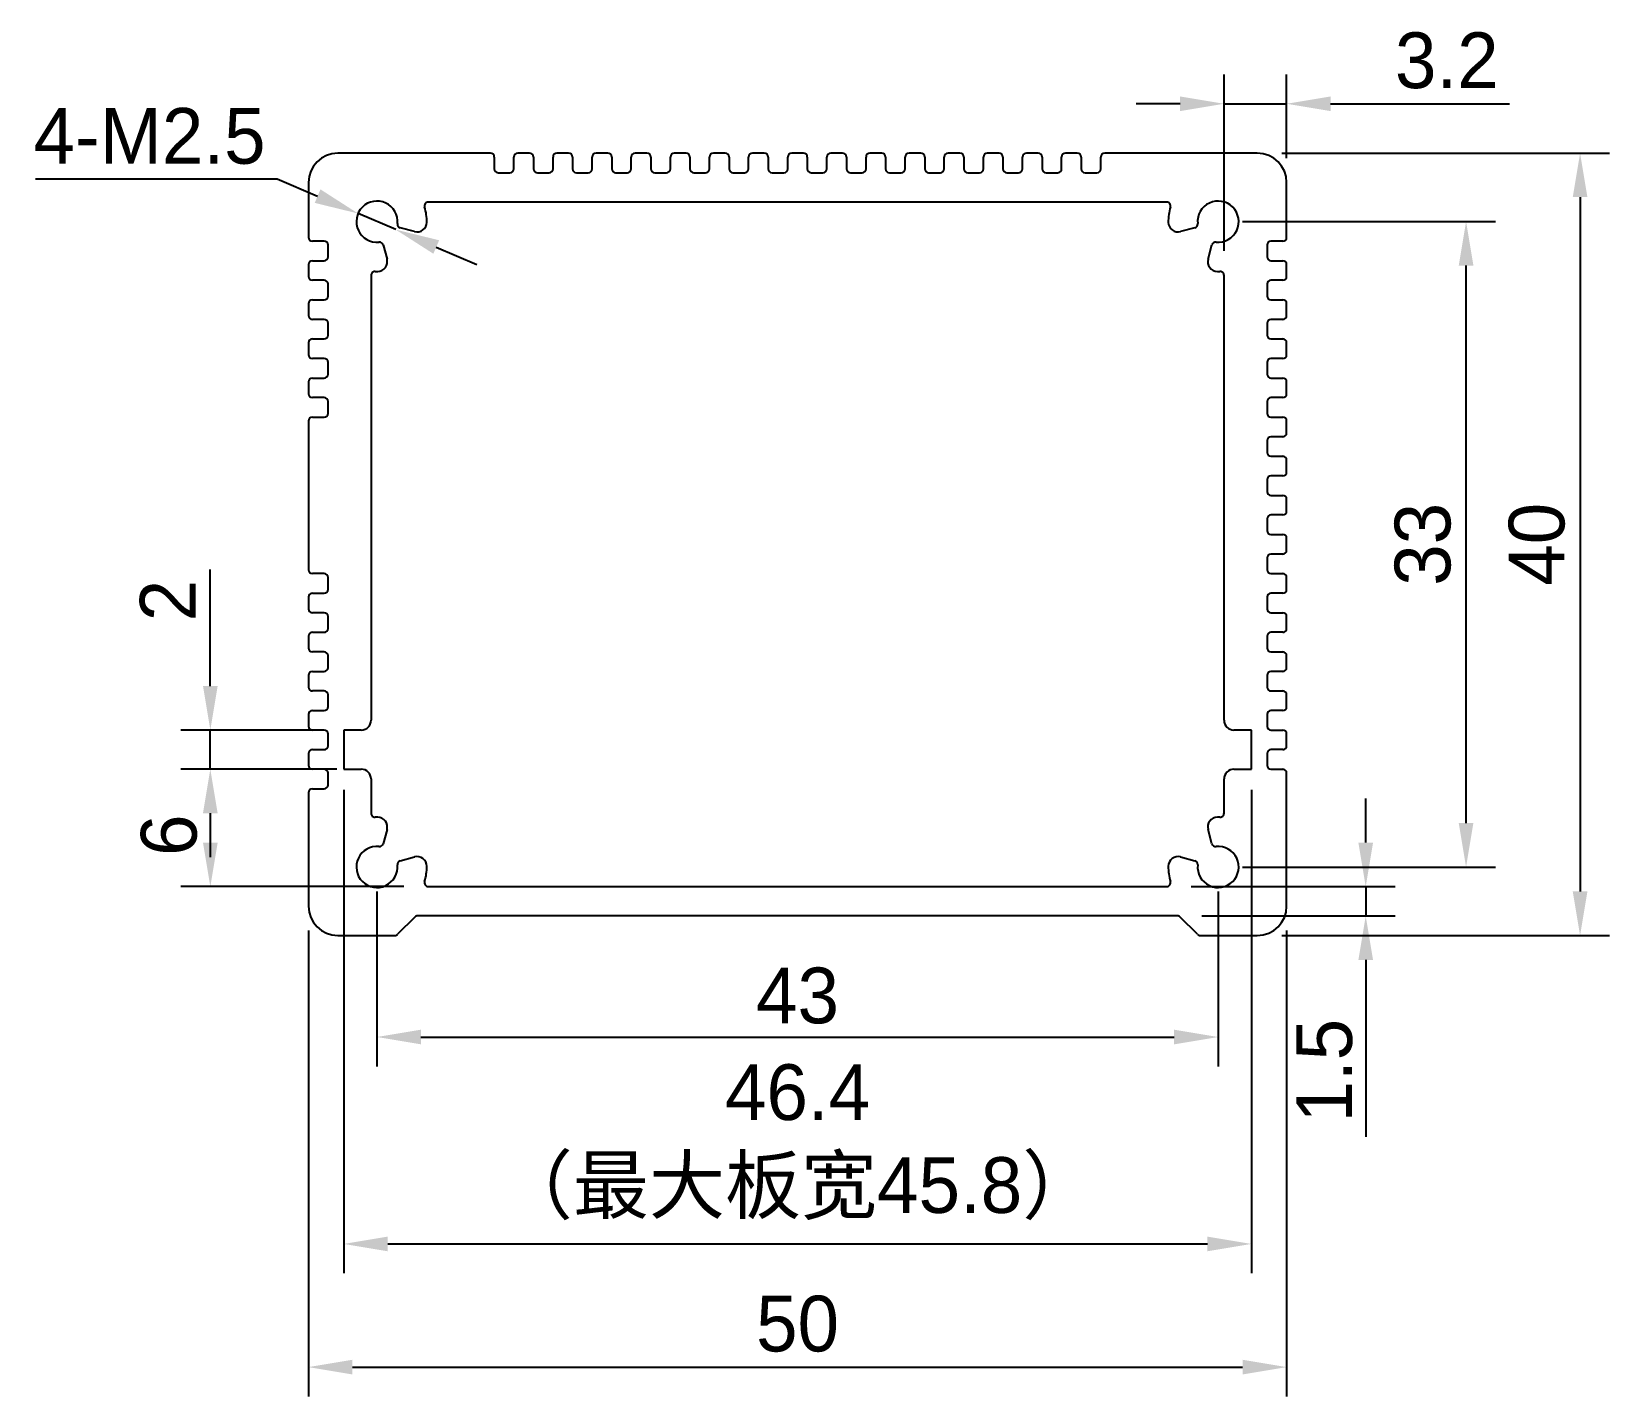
# Model space of a CAD drawing. Header units: millimetres. Extents: x 18331.3 to 18411.9, y -3026.9 to -2957.1.
import ezdxf

# ---------------------------------------------------------------- set-up
doc = ezdxf.new("R2010")
doc.units = ezdxf.units.MM
doc.header["$LTSCALE"] = 0.5
doc.header["$PDMODE"] = 35
for name, color, linetype, lineweight in [('3标注', 30, 'Continuous', 9), ('标注线', 7, 'Continuous', 13), ('粗实线', 7, 'Continuous', 25)]:
    doc.layers.add(name, color=color, linetype=linetype, lineweight=lineweight)
doc.styles.get("Standard").update_dxf_attribs({"font": ''})
doc.styles.get('Standard').set_extended_font_data('思源黑体 Normal')
doc.dimstyles.new('1比1 文字2.85', dxfattribs={"dimtxt": 2.85, "dimasz": 2.25, "dimexe": 1.5, "dimexo": 1.25, "dimgap": 0.7, "dimtad": 1, "dimdec": 1, "dimdsep": 46, "dimtxsty": 'Standard', "dimcen": 1.8, "dimadec": 0, "dimazin": 0, "dimtfac": 1, "dimtdec": 1, "dimtmove": 0, "dimatfit": 3, "dimfxl": 1, "dimarcsym": 0})
doc.dimstyles.new('1比1 文字2.85直径', dxfattribs={"dimtxt": 2.85, "dimasz": 2.25, "dimexe": 1.5, "dimexo": 1.25, "dimgap": 0.7, "dimtad": 1, "dimtih": 1, "dimtoh": 1, "dimdec": 1, "dimdsep": 46, "dimtxsty": 'Standard', "dimcen": 1.8, "dimadec": 0, "dimazin": 0, "dimtfac": 1, "dimtdec": 1, "dimtmove": 0, "dimatfit": 3, "dimfxl": 1, "dimarcsym": 0})

# ---------------------------------------------------------------- blocks, each defined once
blk = doc.blocks.new('*D81')
at = {"layer": 'Defpoints', "color": 0, "ltscale": 0.1}
for p in [(18345.41, -3001.787), (18395.41, -3001.787), (18395.41, -3025.357)]:
    blk.add_point(p, dxfattribs=at)
at = {"layer": '标注线', "color": 0, "lineweight": -2, "ltscale": 0.1}
for p, q in [((18345.41, -3003.037), (18345.41, -3026.857)), ((18395.41, -3003.037), (18395.41, -3026.857)), ((18347.66, -3025.357), (18393.16, -3025.357))]:
    blk.add_line(p, q, dxfattribs=at)
at = {"layer": '标注线', "color": 0, "ltscale": 0.1}
for points in [[(18347.66, -3024.982), (18347.66, -3025.732), (18345.41, -3025.357)], [(18393.16, -3024.982), (18393.16, -3025.732), (18395.41, -3025.357)]]:
    blk.add_solid(points, dxfattribs=at)
at = {"layer": '标注线', "color": 0, "ltscale": 0.1, "insert": (18370.41, -3021.706), "char_height": 2.85, "attachment_point": 2}
blk.add_mtext('50', dxfattribs=at)
blk = doc.blocks.new('*D82')
at = {"layer": 'Defpoints', "color": 0, "ltscale": 0.1}
for p in [(18393.91, -2963.287), (18393.91, -3003.287), (18410.41, -3003.287)]:
    blk.add_point(p, dxfattribs=at)
at = {"layer": '标注线', "color": 0, "lineweight": -2, "ltscale": 0.1}
for p, q in [((18395.16, -2963.287), (18411.91, -2963.287)), ((18410.41, -2965.537), (18410.41, -3001.037)), ((18395.16, -3003.287), (18411.91, -3003.287))]:
    blk.add_line(p, q, dxfattribs=at)
at = {"layer": '标注线', "color": 0, "ltscale": 0.1}
for points in [[(18410.035, -2965.537), (18410.785, -2965.537), (18410.41, -2963.287)], [(18410.035, -3001.037), (18410.785, -3001.037), (18410.41, -3003.287)]]:
    blk.add_solid(points, dxfattribs=at)
at = {"layer": '标注线', "color": 0, "ltscale": 0.1, "insert": (18406.759, -2983.287), "char_height": 2.85, "attachment_point": 2, "rotation": 90}
blk.add_mtext('40', dxfattribs=at)
blk = doc.blocks.new('*D83')
at = {"layer": 'Defpoints', "color": 0, "ltscale": 0.1}
for p in [(18348.91, -2999.787), (18391.91, -2999.787), (18391.91, -3008.479)]:
    blk.add_point(p, dxfattribs=at)
at = {"layer": '标注线', "color": 0, "lineweight": -2, "ltscale": 0.1}
for p, q in [((18348.91, -3001.037), (18348.91, -3009.979)), ((18391.91, -3001.037), (18391.91, -3009.979)), ((18351.16, -3008.479), (18389.66, -3008.479))]:
    blk.add_line(p, q, dxfattribs=at)
at = {"layer": '标注线', "color": 0, "ltscale": 0.1}
for points in [[(18351.16, -3008.104), (18351.16, -3008.854), (18348.91, -3008.479)], [(18389.66, -3008.104), (18389.66, -3008.854), (18391.91, -3008.479)]]:
    blk.add_solid(points, dxfattribs=at)
at = {"layer": '标注线', "color": 0, "ltscale": 0.1, "insert": (18370.41, -3004.929), "char_height": 2.85, "attachment_point": 2}
blk.add_mtext('43', dxfattribs=at)
blk = doc.blocks.new('*D84')
at = {"layer": 'Defpoints', "color": 0, "ltscale": 0.1}
for p in [(18391.91, -2966.787), (18404.582, -2966.787), (18391.91, -2999.787)]:
    blk.add_point(p, dxfattribs=at)
at = {"layer": '标注线', "color": 0, "lineweight": -2, "ltscale": 0.1}
for p, q in [((18393.16, -2966.787), (18406.082, -2966.787)), ((18404.582, -2997.537), (18404.582, -2969.037)), ((18393.16, -2999.787), (18406.082, -2999.787))]:
    blk.add_line(p, q, dxfattribs=at)
at = {"layer": '标注线', "color": 0, "ltscale": 0.1}
for points in [[(18404.207, -2969.037), (18404.957, -2969.037), (18404.582, -2966.787)], [(18404.207, -2997.537), (18404.957, -2997.537), (18404.582, -2999.787)]]:
    blk.add_solid(points, dxfattribs=at)
at = {"layer": '标注线', "color": 0, "ltscale": 0.1, "insert": (18400.931, -2983.287), "char_height": 2.85, "attachment_point": 2, "rotation": 90}
blk.add_mtext('33', dxfattribs=at)
blk = doc.blocks.new('*D85')
at = {"layer": 'Defpoints', "color": 0, "ltscale": 0.1}
for p in [(18395.41, -2960.764), (18395.41, -2964.787), (18392.21, -2969.535)]:
    blk.add_point(p, dxfattribs=at)
at = {"layer": '标注线', "color": 0, "lineweight": -2, "ltscale": 0.1}
for p, q in [((18392.21, -2968.285), (18392.21, -2959.264)), ((18395.41, -2963.537), (18395.41, -2959.264)), ((18389.96, -2960.764), (18387.71, -2960.764)), ((18392.21, -2960.764), (18395.41, -2960.764)), ((18397.66, -2960.764), (18406.801, -2960.764))]:
    blk.add_line(p, q, dxfattribs=at)
at = {"layer": '标注线', "color": 0, "ltscale": 0.1}
for points in [[(18389.96, -2960.389), (18389.96, -2961.139), (18392.21, -2960.764)], [(18397.66, -2960.389), (18397.66, -2961.139), (18395.41, -2960.764)]]:
    blk.add_solid(points, dxfattribs=at)
at = {"layer": '标注线', "color": 0, "ltscale": 0.1, "insert": (18403.596, -2957.113), "char_height": 2.85, "attachment_point": 2}
blk.add_mtext('3.2', dxfattribs=at)
blk = doc.blocks.new('*D86')
at = {"layer": 'Defpoints', "color": 0, "ltscale": 0.1}
for p in [(18389.279, -3000.787), (18389.827, -3002.287), (18399.452, -3002.287)]:
    blk.add_point(p, dxfattribs=at)
at = {"layer": '标注线', "color": 0, "lineweight": -2, "ltscale": 0.1}
for p, q in [((18399.452, -2998.537), (18399.452, -2996.287)), ((18390.529, -3000.787), (18400.952, -3000.787)), ((18399.452, -3000.787), (18399.452, -3002.287)), ((18391.077, -3002.287), (18400.952, -3002.287)), ((18399.452, -3004.537), (18399.452, -3013.585))]:
    blk.add_line(p, q, dxfattribs=at)
at = {"layer": '标注线', "color": 0, "ltscale": 0.1}
for points in [[(18399.077, -2998.537), (18399.827, -2998.537), (18399.452, -3000.787)], [(18399.077, -3004.537), (18399.827, -3004.537), (18399.452, -3002.287)]]:
    blk.add_solid(points, dxfattribs=at)
at = {"layer": '标注线', "color": 0, "ltscale": 0.1, "insert": (18395.902, -3010.201), "char_height": 2.85, "attachment_point": 2, "rotation": 90}
blk.add_mtext('1.5', dxfattribs=at)
blk = doc.blocks.new('*D87')
at = {"layer": 'Defpoints', "color": 0, "ltscale": 0.1}
for p in [(18347.21, -2992.787), (18340.394, -2994.787), (18347.21, -2994.787)]:
    blk.add_point(p, dxfattribs=at)
at = {"layer": '标注线', "color": 0, "lineweight": -2, "ltscale": 0.1}
for p, q in [((18340.394, -2990.537), (18340.394, -2984.572)), ((18345.96, -2992.787), (18338.894, -2992.787)), ((18340.394, -2994.787), (18340.394, -2992.787)), ((18345.96, -2994.787), (18338.894, -2994.787)), ((18340.394, -2997.037), (18340.394, -2999.287))]:
    blk.add_line(p, q, dxfattribs=at)
at = {"layer": '标注线', "color": 0, "ltscale": 0.1}
for points in [[(18340.019, -2990.537), (18340.769, -2990.537), (18340.394, -2992.787)], [(18340.019, -2997.037), (18340.769, -2997.037), (18340.394, -2994.787)]]:
    blk.add_solid(points, dxfattribs=at)
at = {"layer": '标注线', "color": 0, "ltscale": 0.1, "insert": (18336.794, -2986.163), "char_height": 2.85, "attachment_point": 2, "rotation": 90}
blk.add_mtext('2', dxfattribs=at)
blk = doc.blocks.new('*D88')
at = {"layer": '3标注', "color": 0, "lineweight": -2, "ltscale": 0.1}
for p, q in [((18347.21, -2995.837), (18347.21, -3020.559)), ((18393.61, -2995.837), (18393.61, -3020.559)), ((18349.46, -3019.059), (18391.36, -3019.059))]:
    blk.add_line(p, q, dxfattribs=at)
at = {"layer": '3标注', "color": 0, "ltscale": 0.1}
for points in [[(18349.46, -3018.684), (18349.46, -3019.434), (18347.21, -3019.059)], [(18391.36, -3018.684), (18391.36, -3019.434), (18393.61, -3019.059)]]:
    blk.add_solid(points, dxfattribs=at)
at = {"layer": 'Defpoints', "color": 0, "ltscale": 0.1}
for p in [(18347.21, -2994.587), (18393.61, -2994.587), (18393.61, -3019.059)]:
    blk.add_point(p, dxfattribs=at)
at = {"layer": '3标注', "color": 0, "ltscale": 0.1, "insert": (18370.41, -3009.873), "char_height": 2.85, "attachment_point": 2}
blk.add_mtext('46.4\\P（最大板宽45.8）', dxfattribs=at)
blk = doc.blocks.new('*D90')
at = {"layer": 'Defpoints', "color": 0, "ltscale": 0.1}
for p in [(18348.11, -2994.787), (18340.394, -3000.787), (18351.541, -3000.787)]:
    blk.add_point(p, dxfattribs=at)
at = {"layer": '标注线', "color": 0, "lineweight": -2, "ltscale": 0.1}
for p, q in [((18346.86, -2994.787), (18338.894, -2994.787)), ((18340.394, -2997.037), (18340.394, -2998.537)), ((18350.291, -3000.787), (18338.894, -3000.787))]:
    blk.add_line(p, q, dxfattribs=at)
at = {"layer": '标注线', "color": 0, "ltscale": 0.1}
for points in [[(18340.019, -2997.037), (18340.769, -2997.037), (18340.394, -2994.787)], [(18340.019, -2998.537), (18340.769, -2998.537), (18340.394, -3000.787)]]:
    blk.add_solid(points, dxfattribs=at)
at = {"layer": '标注线', "color": 0, "ltscale": 0.1, "insert": (18336.844, -2998.162), "char_height": 2.85, "attachment_point": 2, "rotation": 90}
blk.add_mtext('6', dxfattribs=at)
blk = doc.blocks.new('*D91')
at = {"layer": 'Defpoints', "color": 0, "ltscale": 0.1}
for p in [(18347.945, -2966.373), (18349.875, -2967.2)]:
    blk.add_point(p, dxfattribs=at)
at = {"layer": '标注线', "color": 0, "lineweight": -2, "ltscale": 0.1}
for p, q in [((18331.464, -2964.599), (18343.809, -2964.599)), ((18343.809, -2964.599), (18345.877, -2965.486)), ((18349.875, -2967.2), (18347.945, -2966.373)), ((18351.943, -2968.087), (18354.011, -2968.974))]:
    blk.add_line(p, q, dxfattribs=at)
at = {"layer": '标注线', "color": 0, "ltscale": 0.1}
for points in [[(18346.025, -2965.141), (18345.73, -2965.831), (18347.945, -2966.373)], [(18352.091, -2967.742), (18351.795, -2968.432), (18349.875, -2967.2)]]:
    blk.add_solid(points, dxfattribs=at)
at = {"layer": '标注线', "color": 0, "ltscale": 0.1, "insert": (18337.287, -2962.424), "char_height": 2.85, "attachment_point": 5}
blk.add_mtext('4-M2.5', dxfattribs=at)

msp = doc.modelspace()

# ---------------------------------------------------------------- linework, layer by layer
at = {"layer": '粗实线'}
for p, q in [((18354.71, -2963.287), (18346.91, -2963.287)), ((18354.91, -2963.487), (18354.91, -2964.087)), ((18355.91, -2964.087), (18355.91, -2963.487)), ((18356.71, -2963.287), (18356.11, -2963.287)), ((18356.91, -2963.487), (18356.91, -2964.087)), ((18357.91, -2964.087), (18357.91, -2963.487)), ((18358.71, -2963.287), (18358.11, -2963.287)), ((18358.91, -2963.487), (18358.91, -2964.087)), ((18359.91, -2964.087), (18359.91, -2963.487)), ((18360.71, -2963.287), (18360.11, -2963.287)), ((18360.91, -2963.487), (18360.91, -2964.087)), ((18361.91, -2964.087), (18361.91, -2963.487)), ((18362.71, -2963.287), (18362.11, -2963.287)), ((18362.91, -2963.487), (18362.91, -2964.087)), ((18363.91, -2964.087), (18363.91, -2963.487)), ((18364.71, -2963.287), (18364.11, -2963.287)), ((18364.91, -2963.487), (18364.91, -2964.087)), ((18365.91, -2964.087), (18365.91, -2963.487)), ((18366.71, -2963.287), (18366.11, -2963.287)), ((18366.91, -2963.487), (18366.91, -2964.087)), ((18367.91, -2964.087), (18367.91, -2963.487)), ((18368.71, -2963.287), (18368.11, -2963.287)), ((18368.91, -2963.487), (18368.91, -2964.087)), ((18369.91, -2964.087), (18369.91, -2963.487)), ((18370.71, -2963.287), (18370.11, -2963.287)), ((18370.91, -2963.487), (18370.91, -2964.087)), ((18371.91, -2964.087), (18371.91, -2963.487)), ((18372.71, -2963.287), (18372.11, -2963.287)), ((18372.91, -2963.487), (18372.91, -2964.087)), ((18373.91, -2964.087), (18373.91, -2963.487)), ((18374.71, -2963.287), (18374.11, -2963.287)), ((18374.91, -2963.487), (18374.91, -2964.087)), ((18375.91, -2964.087), (18375.91, -2963.487)), ((18376.71, -2963.287), (18376.11, -2963.287)), ((18376.91, -2963.487), (18376.91, -2964.087)), ((18377.91, -2964.087), (18377.91, -2963.487)), ((18378.71, -2963.287), (18378.11, -2963.287)), ((18378.91, -2963.487), (18378.91, -2964.087)), ((18379.91, -2964.087), (18379.91, -2963.487)), ((18380.71, -2963.287), (18380.11, -2963.287)), ((18380.91, -2963.487), (18380.91, -2964.087)), ((18381.91, -2964.087), (18381.91, -2963.487)), ((18382.71, -2963.287), (18382.11, -2963.287)), ((18382.91, -2963.487), (18382.91, -2964.087)), ((18383.91, -2964.087), (18383.91, -2963.487)), ((18384.71, -2963.287), (18384.11, -2963.287)), ((18384.91, -2963.487), (18384.91, -2964.087)), ((18385.91, -2964.087), (18385.91, -2963.487)), ((18393.91, -2963.287), (18386.11, -2963.287)), ((18345.41, -2964.787), (18345.41, -2967.587)), ((18355.11, -2964.287), (18355.71, -2964.287)), ((18357.11, -2964.287), (18357.71, -2964.287)), ((18359.11, -2964.287), (18359.71, -2964.287)), ((18361.11, -2964.287), (18361.71, -2964.287)), ((18363.11, -2964.287), (18363.71, -2964.287)), ((18365.11, -2964.287), (18365.71, -2964.287)), ((18367.11, -2964.287), (18367.71, -2964.287)), ((18369.11, -2964.287), (18369.71, -2964.287)), ((18371.11, -2964.287), (18371.71, -2964.287)), ((18373.11, -2964.287), (18373.71, -2964.287)), ((18375.11, -2964.287), (18375.71, -2964.287)), ((18377.11, -2964.287), (18377.71, -2964.287)), ((18379.11, -2964.287), (18379.71, -2964.287)), ((18381.11, -2964.287), (18381.71, -2964.287)), ((18383.11, -2964.287), (18383.71, -2964.287)), ((18385.11, -2964.287), (18385.71, -2964.287)), ((18395.41, -2967.587), (18395.41, -2964.787)), ((18389.279, -2965.787), (18351.541, -2965.787)), ((18350.831, -2967.301), (18350.102, -2967.106)), ((18390.718, -2967.106), (18389.99, -2967.301)), ((18346.21, -2967.787), (18345.61, -2967.787)), ((18346.41, -2968.587), (18346.41, -2967.987)), ((18349.23, -2967.978), (18349.425, -2968.707)), ((18391.396, -2968.707), (18391.591, -2967.978)), ((18394.41, -2967.987), (18394.41, -2968.587)), ((18395.21, -2967.787), (18394.61, -2967.787)), ((18345.61, -2968.787), (18346.21, -2968.787)), ((18394.61, -2968.787), (18395.21, -2968.787)), ((18345.41, -2968.987), (18345.41, -2969.587)), ((18348.61, -2969.535), (18348.61, -2992.287)), ((18392.21, -2992.287), (18392.21, -2969.535)), ((18395.41, -2969.587), (18395.41, -2968.987)), ((18346.21, -2969.787), (18345.61, -2969.787)), ((18346.41, -2970.587), (18346.41, -2969.987)), ((18394.41, -2969.987), (18394.41, -2970.587)), ((18395.21, -2969.787), (18394.61, -2969.787)), ((18345.41, -2970.987), (18345.41, -2971.587)), ((18345.61, -2970.787), (18346.21, -2970.787)), ((18394.61, -2970.787), (18395.21, -2970.787)), ((18395.41, -2971.587), (18395.41, -2970.987)), ((18346.21, -2971.787), (18345.61, -2971.787)), ((18346.41, -2972.587), (18346.41, -2971.987)), ((18394.41, -2971.987), (18394.41, -2972.587)), ((18395.21, -2971.787), (18394.61, -2971.787)), ((18345.61, -2972.787), (18346.21, -2972.787)), ((18394.61, -2972.787), (18395.21, -2972.787)), ((18345.41, -2972.987), (18345.41, -2973.587)), ((18395.41, -2973.587), (18395.41, -2972.987)), ((18346.21, -2973.787), (18345.61, -2973.787)), ((18346.41, -2974.587), (18346.41, -2973.987)), ((18394.41, -2973.987), (18394.41, -2974.587)), ((18395.21, -2973.787), (18394.61, -2973.787)), ((18345.41, -2974.987), (18345.41, -2975.587)), ((18345.61, -2974.787), (18346.21, -2974.787)), ((18394.61, -2974.787), (18395.21, -2974.787)), ((18395.41, -2975.587), (18395.41, -2974.987)), ((18346.21, -2975.787), (18345.61, -2975.787)), ((18346.41, -2976.587), (18346.41, -2975.987)), ((18394.41, -2975.987), (18394.41, -2976.587)), ((18395.21, -2975.787), (18394.61, -2975.787)), ((18345.61, -2976.787), (18346.21, -2976.787)), ((18394.61, -2976.787), (18395.21, -2976.787)), ((18345.41, -2976.987), (18345.41, -2984.587)), ((18395.41, -2977.587), (18395.41, -2976.987)), ((18394.41, -2977.987), (18394.41, -2978.587)), ((18395.21, -2977.787), (18394.61, -2977.787)), ((18394.61, -2978.787), (18395.21, -2978.787)), ((18395.41, -2979.587), (18395.41, -2978.987)), ((18394.41, -2979.987), (18394.41, -2980.587)), ((18395.21, -2979.787), (18394.61, -2979.787)), ((18394.61, -2980.787), (18395.21, -2980.787)), ((18395.41, -2981.587), (18395.41, -2980.987)), ((18394.41, -2981.987), (18394.41, -2982.587)), ((18395.21, -2981.787), (18394.61, -2981.787)), ((18394.61, -2982.787), (18395.21, -2982.787)), ((18395.41, -2983.587), (18395.41, -2982.987)), ((18394.41, -2983.987), (18394.41, -2984.587)), ((18395.21, -2983.787), (18394.61, -2983.787)), ((18346.21, -2984.787), (18345.61, -2984.787)), ((18346.41, -2985.587), (18346.41, -2984.987)), ((18394.61, -2984.787), (18395.21, -2984.787)), ((18395.41, -2985.587), (18395.41, -2984.987)), ((18345.61, -2985.787), (18346.21, -2985.787)), ((18395.21, -2985.787), (18394.61, -2985.787)), ((18345.41, -2985.987), (18345.41, -2986.587)), ((18394.41, -2985.987), (18394.41, -2986.587)), ((18346.21, -2986.787), (18345.61, -2986.787)), ((18346.41, -2987.587), (18346.41, -2986.987)), ((18394.61, -2986.787), (18395.21, -2986.787)), ((18395.41, -2987.587), (18395.41, -2986.987)), ((18345.41, -2987.987), (18345.41, -2988.587)), ((18345.61, -2987.787), (18346.21, -2987.787)), ((18394.41, -2987.987), (18394.41, -2988.587)), ((18395.21, -2987.787), (18394.61, -2987.787)), ((18346.21, -2988.787), (18345.61, -2988.787)), ((18346.41, -2989.587), (18346.41, -2988.987)), ((18394.61, -2988.787), (18395.21, -2988.787)), ((18395.41, -2989.587), (18395.41, -2988.987)), ((18345.61, -2989.787), (18346.21, -2989.787)), ((18395.21, -2989.787), (18394.61, -2989.787)), ((18345.41, -2989.987), (18345.41, -2990.587)), ((18394.41, -2989.987), (18394.41, -2990.587)), ((18346.21, -2990.787), (18345.61, -2990.787)), ((18346.41, -2991.587), (18346.41, -2990.987)), ((18394.61, -2990.787), (18395.21, -2990.787)), ((18395.41, -2991.587), (18395.41, -2990.987)), ((18345.41, -2991.987), (18345.41, -2992.587)), ((18345.61, -2991.787), (18346.21, -2991.787)), ((18394.41, -2991.987), (18394.41, -2992.587)), ((18395.21, -2991.787), (18394.61, -2991.787)), ((18346.21, -2992.787), (18345.61, -2992.787)), ((18346.41, -2993.587), (18346.41, -2992.987)), ((18348.11, -2992.787), (18347.21, -2992.787)), ((18347.21, -2992.787), (18347.21, -2994.787)), ((18393.61, -2992.787), (18392.71, -2992.787)), ((18393.61, -2994.787), (18393.61, -2992.787)), ((18394.61, -2992.787), (18395.21, -2992.787)), ((18395.41, -2993.587), (18395.41, -2992.987)), ((18345.61, -2993.787), (18346.21, -2993.787)), ((18395.21, -2993.787), (18394.61, -2993.787)), ((18345.41, -2993.987), (18345.41, -2994.587)), ((18394.41, -2993.987), (18394.41, -2994.587)), ((18346.21, -2994.787), (18345.61, -2994.787)), ((18346.41, -2995.587), (18346.41, -2994.987)), ((18347.21, -2994.787), (18348.11, -2994.787)), ((18348.61, -2995.287), (18348.61, -2997.038)), ((18392.21, -2997.038), (18392.21, -2995.287)), ((18392.71, -2994.787), (18393.61, -2994.787)), ((18394.61, -2994.787), (18395.21, -2994.787)), ((18395.41, -3001.787), (18395.41, -2994.987)), ((18345.41, -2995.987), (18345.41, -3001.787)), ((18345.61, -2995.787), (18346.21, -2995.787)), ((18349.425, -2997.866), (18349.23, -2998.595)), ((18391.591, -2998.595), (18391.396, -2997.866)), ((18350.102, -2999.467), (18350.831, -2999.272)), ((18389.99, -2999.272), (18390.718, -2999.467)), ((18351.541, -3000.787), (18389.279, -3000.787)), ((18350.852, -3002.345), (18349.969, -3003.228)), ((18389.827, -3002.287), (18350.993, -3002.287)), ((18390.852, -3003.228), (18389.969, -3002.345)), ((18346.91, -3003.287), (18349.827, -3003.287)), ((18390.993, -3003.287), (18393.91, -3003.287))]:
    msp.add_line(p, q, dxfattribs=at)
for centre, radius, start, end in [((18346.91, -2964.787), 1.5, 90, 180), ((18354.71, -2963.487), 0.2, 0, 90), ((18356.11, -2963.487), 0.2, 90, 180), ((18356.71, -2963.487), 0.2, 0, 90), ((18358.11, -2963.487), 0.2, 90, 180), ((18358.71, -2963.487), 0.2, 0, 90), ((18360.11, -2963.487), 0.2, 90, 180), ((18360.71, -2963.487), 0.2, 0, 90), ((18362.11, -2963.487), 0.2, 90, 180), ((18362.71, -2963.487), 0.2, 0, 90), ((18364.11, -2963.487), 0.2, 90, 180), ((18364.71, -2963.487), 0.2, 0, 90), ((18366.11, -2963.487), 0.2, 90, 180), ((18366.71, -2963.487), 0.2, 0, 90), ((18368.11, -2963.487), 0.2, 90, 180), ((18368.71, -2963.487), 0.2, 0, 90), ((18370.11, -2963.487), 0.2, 90, 180), ((18370.71, -2963.487), 0.2, 0, 90), ((18372.11, -2963.487), 0.2, 90, 180), ((18372.71, -2963.487), 0.2, 0, 90), ((18374.11, -2963.487), 0.2, 90, 180), ((18374.71, -2963.487), 0.2, 0, 90), ((18376.11, -2963.487), 0.2, 90, 180), ((18376.71, -2963.487), 0.2, 0, 90), ((18378.11, -2963.487), 0.2, 90, 180), ((18378.71, -2963.487), 0.2, 0, 90), ((18380.11, -2963.487), 0.2, 90, 180), ((18380.71, -2963.487), 0.2, 0, 90), ((18382.11, -2963.487), 0.2, 90, 180), ((18382.71, -2963.487), 0.2, 0, 90), ((18384.11, -2963.487), 0.2, 90, 180), ((18384.71, -2963.487), 0.2, 0, 90), ((18386.11, -2963.487), 0.2, 90, 180), ((18393.91, -2964.787), 1.5, 0, 90), ((18355.11, -2964.087), 0.2, 180, 270), ((18355.71, -2964.087), 0.2, 270, 0), ((18357.11, -2964.087), 0.2, 180, 270), ((18357.71, -2964.087), 0.2, 270, 0), ((18359.11, -2964.087), 0.2, 180, 270), ((18359.71, -2964.087), 0.2, 270, 0), ((18361.11, -2964.087), 0.2, 180, 270), ((18361.71, -2964.087), 0.2, 270, 0), ((18363.11, -2964.087), 0.2, 180, 270), ((18363.71, -2964.087), 0.2, 270, 0), ((18365.11, -2964.087), 0.2, 180, 270), ((18365.71, -2964.087), 0.2, 270, 0), ((18367.11, -2964.087), 0.2, 180, 270), ((18367.71, -2964.087), 0.2, 270, 0), ((18369.11, -2964.087), 0.2, 180, 270), ((18369.71, -2964.087), 0.2, 270, 0), ((18371.11, -2964.087), 0.2, 180, 270), ((18371.71, -2964.087), 0.2, 270, 0), ((18373.11, -2964.087), 0.2, 180, 270), ((18373.71, -2964.087), 0.2, 270, 0), ((18375.11, -2964.087), 0.2, 180, 270), ((18375.71, -2964.087), 0.2, 270, 0), ((18377.11, -2964.087), 0.2, 180, 270), ((18377.71, -2964.087), 0.2, 270, 0), ((18379.11, -2964.087), 0.2, 180, 270), ((18379.71, -2964.087), 0.2, 270, 0), ((18381.11, -2964.087), 0.2, 180, 270), ((18381.71, -2964.087), 0.2, 270, 0), ((18383.11, -2964.087), 0.2, 180, 270), ((18383.71, -2964.087), 0.2, 270, 0), ((18385.11, -2964.087), 0.2, 180, 270), ((18385.71, -2964.087), 0.2, 270, 0), ((18348.91, -2966.787), 1.05, 354.2069, 275.7931), ((18351.541, -2965.987), 0.2, 90, 196.91239), ((18348.91, -2966.787), 2.55, 359.11698, 16.91239), ((18389.279, -2965.987), 0.2, 343.08761, 90), ((18391.91, -2966.787), 2.55, 163.08761, 180.88302), ((18391.91, -2966.787), 1.05, 264.2069, 185.7931), ((18350.154, -2966.913), 0.2, 174.2069, 255), ((18350.96, -2966.818), 0.5, 255, 359.11698), ((18389.86, -2966.818), 0.5, 180.88302, 285), ((18390.667, -2966.913), 0.2, 285, 5.7931), ((18345.61, -2967.587), 0.2, 180, 270), ((18346.21, -2967.987), 0.2, 0, 90), ((18349.036, -2968.03), 0.2, 15, 95.7931), ((18391.784, -2968.03), 0.2, 84.2069, 165), ((18394.61, -2967.987), 0.2, 90, 180), ((18395.21, -2967.587), 0.2, 270, 0), ((18345.61, -2968.987), 0.2, 90, 180), ((18346.21, -2968.587), 0.2, 270, 0), ((18348.942, -2968.836), 0.5, 270.88302, 15), ((18391.879, -2968.836), 0.5, 165, 269.11698), ((18394.61, -2968.587), 0.2, 180, 270), ((18395.21, -2968.987), 0.2, 0, 90), ((18345.61, -2969.587), 0.2, 180, 270), ((18348.81, -2969.535), 0.2, 87.91606, 180), ((18348.91, -2966.787), 2.55, 267.91606, 270.88302), ((18391.91, -2966.787), 2.55, 269.11698, 272.08394), ((18392.01, -2969.535), 0.2, 0, 92.08394), ((18395.21, -2969.587), 0.2, 270, 0), ((18346.21, -2969.987), 0.2, 0, 90), ((18394.61, -2969.987), 0.2, 90, 180), ((18345.61, -2970.987), 0.2, 90, 180), ((18346.21, -2970.587), 0.2, 270, 0), ((18394.61, -2970.587), 0.2, 180, 270), ((18395.21, -2970.987), 0.2, 0, 90), ((18345.61, -2971.587), 0.2, 180, 270), ((18346.21, -2971.987), 0.2, 0, 90), ((18394.61, -2971.987), 0.2, 90, 180), ((18395.21, -2971.587), 0.2, 270, 0), ((18345.61, -2972.987), 0.2, 90, 180), ((18346.21, -2972.587), 0.2, 270, 0), ((18394.61, -2972.587), 0.2, 180, 270), ((18395.21, -2972.987), 0.2, 0, 90), ((18345.61, -2973.587), 0.2, 180, 270), ((18395.21, -2973.587), 0.2, 270, 0), ((18346.21, -2973.987), 0.2, 0, 90), ((18394.61, -2973.987), 0.2, 90, 180), ((18345.61, -2974.987), 0.2, 90, 180), ((18346.21, -2974.587), 0.2, 270, 0), ((18394.61, -2974.587), 0.2, 180, 270), ((18395.21, -2974.987), 0.2, 0, 90), ((18345.61, -2975.587), 0.2, 180, 270), ((18346.21, -2975.987), 0.2, 0, 90), ((18394.61, -2975.987), 0.2, 90, 180), ((18395.21, -2975.587), 0.2, 270, 0), ((18345.61, -2976.987), 0.2, 90, 180), ((18346.21, -2976.587), 0.2, 270, 0), ((18394.61, -2976.587), 0.2, 180, 270), ((18395.21, -2976.987), 0.2, 0, 90), ((18395.21, -2977.587), 0.2, 270, 0), ((18394.61, -2977.987), 0.2, 90, 180), ((18394.61, -2978.587), 0.2, 180, 270), ((18395.21, -2978.987), 0.2, 0, 90), ((18394.61, -2979.987), 0.2, 90, 180), ((18395.21, -2979.587), 0.2, 270, 0), ((18394.61, -2980.587), 0.2, 180, 270), ((18395.21, -2980.987), 0.2, 0, 90), ((18395.21, -2981.587), 0.2, 270, 0), ((18394.61, -2981.987), 0.2, 90, 180), ((18394.61, -2982.587), 0.2, 180, 270), ((18395.21, -2982.987), 0.2, 0, 90), ((18394.61, -2983.987), 0.2, 90, 180), ((18395.21, -2983.587), 0.2, 270, 0), ((18345.61, -2984.587), 0.2, 180, 270), ((18346.21, -2984.987), 0.2, 0, 90), ((18394.61, -2984.587), 0.2, 180, 270), ((18395.21, -2984.987), 0.2, 0, 90), ((18345.61, -2985.987), 0.2, 90, 180), ((18346.21, -2985.587), 0.2, 270, 0), ((18394.61, -2985.987), 0.2, 90, 180), ((18395.21, -2985.587), 0.2, 270, 0), ((18345.61, -2986.587), 0.2, 180, 270), ((18394.61, -2986.587), 0.2, 180, 270), ((18346.21, -2986.987), 0.2, 0, 90), ((18395.21, -2986.987), 0.2, 0, 90), ((18345.61, -2987.987), 0.2, 90, 180), ((18346.21, -2987.587), 0.2, 270, 0), ((18394.61, -2987.987), 0.2, 90, 180), ((18395.21, -2987.587), 0.2, 270, 0), ((18345.61, -2988.587), 0.2, 180, 270), ((18346.21, -2988.987), 0.2, 0, 90), ((18394.61, -2988.587), 0.2, 180, 270), ((18395.21, -2988.987), 0.2, 0, 90), ((18345.61, -2989.987), 0.2, 90, 180), ((18346.21, -2989.587), 0.2, 270, 0), ((18394.61, -2989.987), 0.2, 90, 180), ((18395.21, -2989.587), 0.2, 270, 0), ((18345.61, -2990.587), 0.2, 180, 270), ((18394.61, -2990.587), 0.2, 180, 270), ((18346.21, -2990.987), 0.2, 0, 90), ((18395.21, -2990.987), 0.2, 0, 90), ((18345.61, -2991.987), 0.2, 90, 180), ((18346.21, -2991.587), 0.2, 270, 0), ((18394.61, -2991.987), 0.2, 90, 180), ((18395.21, -2991.587), 0.2, 270, 0), ((18345.61, -2992.587), 0.2, 180, 270), ((18346.21, -2992.987), 0.2, 0, 90), ((18348.11, -2992.287), 0.5, 270, 0), ((18392.71, -2992.287), 0.5, 180, 270), ((18394.61, -2992.587), 0.2, 180, 270), ((18395.21, -2992.987), 0.2, 0, 90), ((18345.61, -2993.987), 0.2, 90, 180), ((18346.21, -2993.587), 0.2, 270, 0), ((18394.61, -2993.987), 0.2, 90, 180), ((18395.21, -2993.587), 0.2, 270, 0), ((18345.61, -2994.587), 0.2, 180, 270), ((18394.61, -2994.587), 0.2, 180, 270), ((18346.21, -2994.987), 0.2, 0, 90), ((18348.11, -2995.287), 0.5, 0, 90), ((18392.71, -2995.287), 0.5, 90, 180), ((18395.21, -2994.987), 0.2, 0, 90), ((18345.61, -2995.987), 0.2, 90, 180), ((18346.21, -2995.587), 0.2, 270, 0), ((18348.81, -2997.038), 0.2, 180, 272.08394), ((18392.01, -2997.038), 0.2, 267.91606, 0), ((18348.91, -2999.787), 2.55, 89.11698, 92.08394), ((18348.942, -2997.737), 0.5, 345, 89.11698), ((18391.879, -2997.737), 0.5, 90.88302, 195), ((18391.91, -2999.787), 2.55, 87.91606, 90.88302), ((18349.036, -2998.543), 0.2, 264.2069, 345), ((18391.784, -2998.543), 0.2, 195, 275.7931), ((18348.91, -2999.787), 1.05, 84.2069, 5.7931), ((18350.154, -2999.66), 0.2, 105, 185.7931), ((18350.96, -2999.755), 0.5, 0.88302, 105), ((18389.86, -2999.755), 0.5, 75, 179.11698), ((18390.667, -2999.66), 0.2, 354.2069, 75), ((18391.91, -2999.787), 1.05, 174.2069, 95.7931), ((18348.91, -2999.787), 2.55, 343.08761, 0.88302), ((18391.91, -2999.787), 2.55, 179.11698, 196.91239), ((18351.541, -3000.587), 0.2, 163.08761, 270), ((18389.279, -3000.587), 0.2, 270, 16.91239), ((18346.91, -3001.787), 1.5, 180, 270), ((18393.91, -3001.787), 1.5, 270, 0), ((18350.993, -3002.487), 0.2, 90, 135), ((18389.827, -3002.487), 0.2, 45, 90), ((18349.827, -3003.087), 0.2, 270, 315), ((18390.993, -3003.087), 0.2, 225, 270)]:
    msp.add_arc(centre, radius, start, end, dxfattribs=at)

# ---------------------------------------------------------------- dimensions: what is measured, and where the dimension line sits
at = {"layer": '3标注', "ltscale": 0.1}
dim = msp.add_linear_dim(base=(18393.61, -3019.059), p1=(18347.21, -2994.587), p2=(18393.61, -2994.587), text='<>\\P（最大板宽45.8）', dimstyle='1比1 文字2.85', dxfattribs=at)
dim.commit()
dim.dimension.update_dxf_attribs({"geometry": '*D88', "text_midpoint": (18370.41, -3019.059), "dimtype": 160})
at = {"layer": '标注线', "ltscale": 0.1}
for base, p1, p2, picture, middle in [((18395.41, -2960.764), (18392.21, -2969.535), (18395.41, -2964.787), '*D85', (18403.596, -2960.764)), ((18391.91, -3008.479), (18348.91, -2999.787), (18391.91, -2999.787), '*D83', (18370.41, -3008.479)), ((18395.41, -3025.357), (18345.41, -3001.787), (18395.41, -3001.787), '*D81', (18370.41, -3025.357))]:
    dim = msp.add_linear_dim(base=base, p1=p1, p2=p2, dimstyle='1比1 文字2.85', dxfattribs=at)
    dim.commit()
    dim.dimension.update_dxf_attribs({"geometry": picture, "text_midpoint": middle, "dimtype": 160})
dim = msp.add_diameter_dim_2p(p1=(18349.875, -2967.2), p2=(18347.945, -2966.373), text='4-M2.5', dimstyle='1比1 文字2.85直径', dxfattribs=at)
dim.commit()
dim.dimension.update_dxf_attribs({"geometry": '*D91', "text_midpoint": (18337.287, -2962.424)})
for base, p1, p2, picture, middle in [((18410.41, -3003.287), (18393.91, -2963.287), (18393.91, -3003.287), '*D82', (18410.41, -2983.287)), ((18404.582, -2966.787), (18391.91, -2999.787), (18391.91, -2966.787), '*D84', (18404.582, -2983.287)), ((18340.394, -2994.787), (18347.21, -2992.787), (18347.21, -2994.787), '*D87', (18340.394, -2986.163)), ((18340.394, -3000.787), (18348.11, -2994.787), (18351.541, -3000.787), '*D90', (18340.394, -2998.162)), ((18399.452, -3002.287), (18389.279, -3000.787), (18389.827, -3002.287), '*D86', (18399.452, -3010.201))]:
    dim = msp.add_linear_dim(base=base, p1=p1, p2=p2, angle=90, dimstyle='1比1 文字2.85', dxfattribs=at)
    dim.commit()
    dim.dimension.update_dxf_attribs({"geometry": picture, "text_midpoint": middle, "dimtype": 160})

doc.saveas('drawing.dxf')
